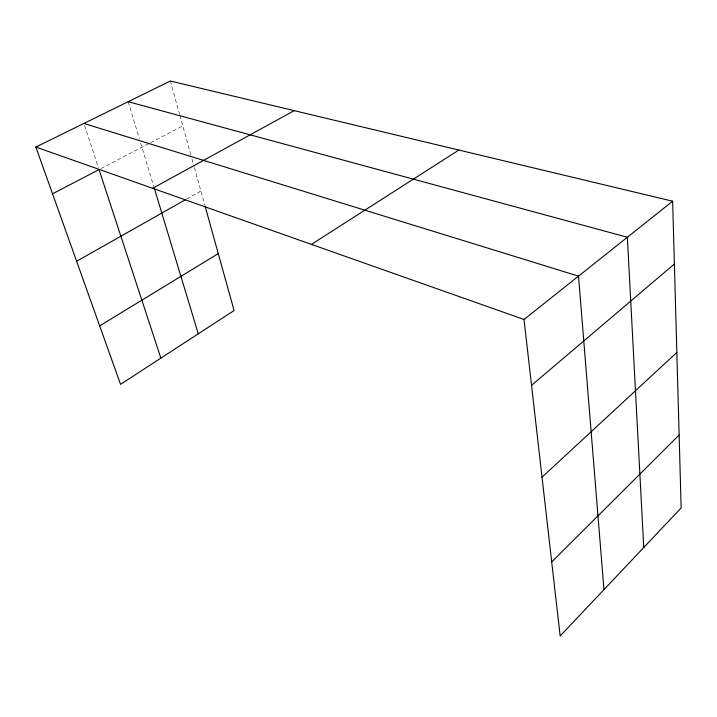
<?xml version="1.0" encoding="UTF-8"?>
<svg xmlns="http://www.w3.org/2000/svg" width="717" height="717" viewBox="0 0 717 717"><rect width="100%" height="100%" fill="white"/><g stroke="black" fill="none" stroke-linecap="round" stroke-linejoin="round"><path stroke-width="0.54" stroke-dasharray="3.58 2.69" d="M186.581 199.066L200.877 190.982M100.98 168.576L149.719 143.176M150.687 142.674L182.808 125.932M84.579 125.547L98.337 167.5M128.182 101.706L139.376 138.766M140.649 143.006L153.796 186.528M170.332 81.012L179.537 114.164M179.842 115.24L190.803 154.729M191.986 158.995L194.065 166.452M194.361 167.518L204.703 204.784"/><path stroke-width="1.08" d="M551.705 561.913L679.133 435.031M542.025 477.172L676.839 352.477M531.548 385.334L674.392 264.008M524.028 319.495L672.645 201.208L681.15 507.932L560.156 635.988L524.028 319.495L35.85 147.039L120.546 384.339L234.083 310.551L204.999 205.842M311.402 244.38L458.862 150.05M99.681 325.877L218.264 253.612M76.62 261.257L185.631 199.604M152.613 188.284L294.23 110.66M52.547 193.814L99.027 169.597L160.868 358.133M35.85 147.039L170.332 81.012L672.645 201.208M128.182 101.706L627.357 237.255L643.758 547.501M83.889 123.449L578.511 276.135L603.956 589.634M154.433 188.652L198.268 333.817"/></g></svg>
